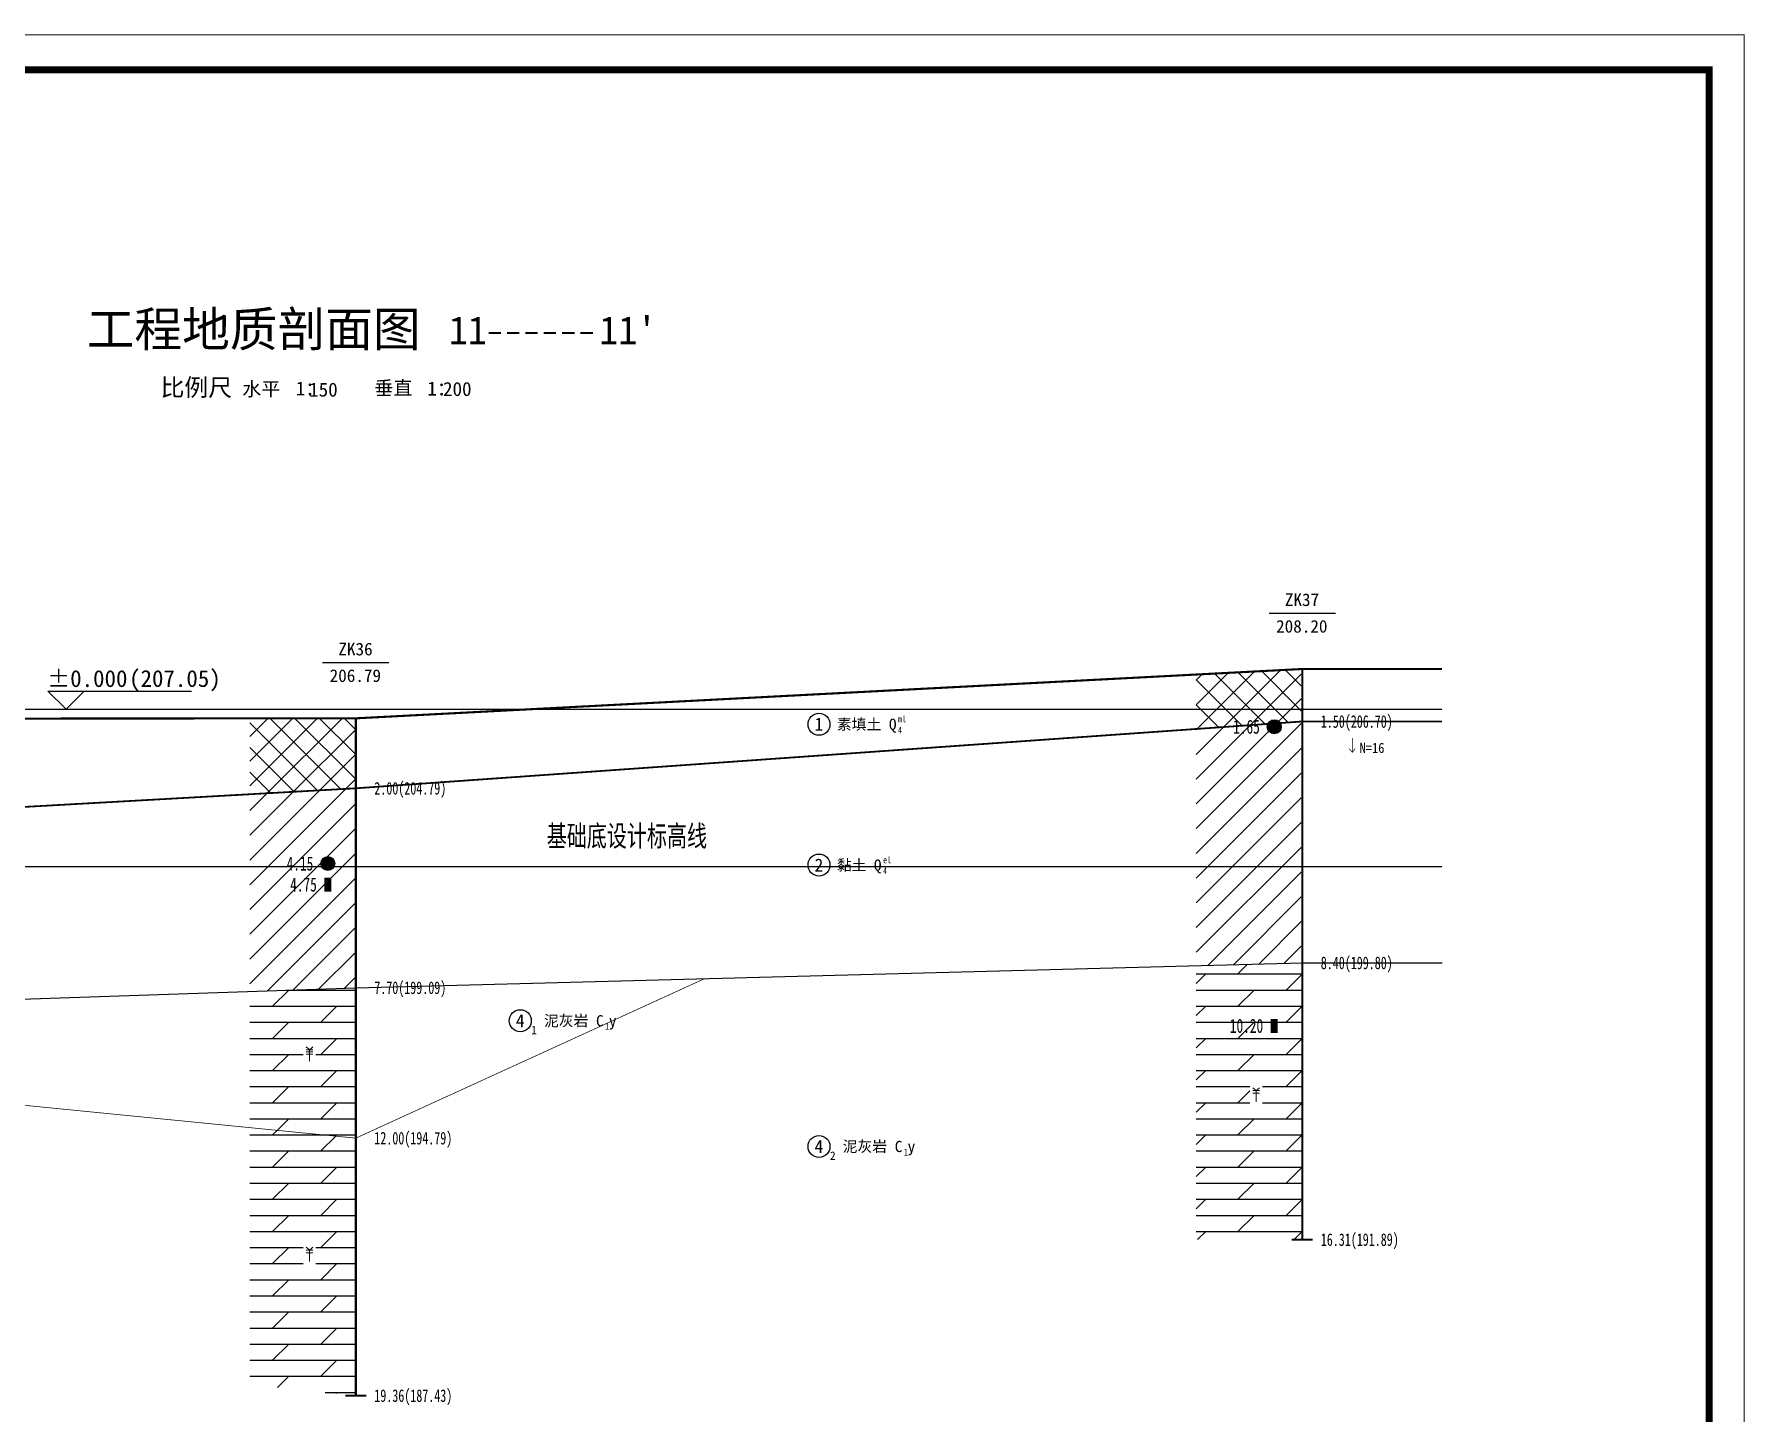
# Model space of a CAD drawing. Header units: millimetres. Extents: x -255 to 9196, y 129 to 426.
# Drawn here: x 4651 to 4895.6, y 229.4 to 426.4 of the extents above; entities that cross this region are included whole.
import ezdxf
from ezdxf.enums import TextEntityAlignment as Align

# ---------------------------------------------------------------- set-up
doc = ezdxf.new("R2010")
doc.units = ezdxf.units.MM
doc.linetypes.add('sx', pattern=[10, 5, 0, 5, 0])
for name, color, linetype in [('GiCAD_PouMian', 7, 'Continuous'), ('GICAD_QUYANG', 7, 'Continuous'), ('地质-图框', 7, 'Continuous'), ('地质-地层符号', 3, 'Continuous'), ('地质-地层线', 7, 'Continuous'), ('地质-地面线', 7, 'Continuous'), ('地质-填充花纹', 4, 'Continuous'), ('地质-文字', 7, 'Continuous'), ('地质-标贯', 7, 'Continuous'), ('地质-水位线', 5, 'Continuous'), ('地质-钻孔', 7, 'Continuous')]:
    doc.layers.add(name, color=color, linetype=linetype)
doc.layers.add('不打印', color=7, linetype='Continuous', plot=False)
doc.styles.add('BG_ST', font='', dxfattribs={"width": 0.7})
doc.styles.add('LZ_FONTS_FS', font='simfang.ttf', dxfattribs={"width": 0.7})
doc.styles.add('LZ_PMT_LINE', font='', dxfattribs={"height": 2})
doc.styles.get("Standard").update_dxf_attribs({"font": 'simfang.ttf', "height": 2.5})
doc.styles.add('地层编号', font='', dxfattribs={"width": 0.7, "height": 1.85})
doc.styles.add('层底标注', font='', dxfattribs={"width": 0.7, "height": 1.8})
doc.styles.add('岩土名称', font='simfang.ttf', dxfattribs={"width": 0.7, "height": 1.55})
doc.styles.add('时代', font='', dxfattribs={"width": 0.7, "height": 1.6})
doc.styles.add('标贯动探', font='', dxfattribs={"width": 0.7, "height": 1.45})
doc.styles.add('标题', font='simfang.ttf', dxfattribs={"width": 0.7, "height": 8})
doc.styles.add('钻孔标注', font='', dxfattribs={"width": 0.7, "height": 1.8})
doc.styles.get('BG_ST').set_extended_font_data('SimSun')
doc.styles.get('LZ_PMT_LINE').set_extended_font_data('SimSun')
doc.styles.get('地层编号').set_extended_font_data('FangSong_GB2312')
doc.styles.get('层底标注').set_extended_font_data('FangSong_GB2312')
doc.styles.get('时代').set_extended_font_data('FangSong_GB2312')
doc.styles.get('标贯动探').set_extended_font_data('FangSong_GB2312')
doc.styles.get('钻孔标注').set_extended_font_data('FangSong_GB2312')
doc.linetypes.add('bzhjcx', pattern='A,0.001,[2,XX1.shx,S=1,R=0,X=1,Y=0],-2', length=2.001)
doc.linetypes.add('swx', pattern='A,7,-1.5,["●",LZ_PMT_LINE,S=0.05,R=0,X=0,Y=0],-1.5', length=10)
pattern_1 = [(0, (0, 0), (0, 2.3), []), (45, (0, 0), (4e-16, 4.5999997), [3.252691, -6.5053825])]
pattern_2 = [(45, (0, 0), (-1.767767, 1.767767), [])]
pattern_3 = [(45, (0, 0), (-1.767767, 1.767767), []), (135, (0, 0), (-1.767767, -1.767767), [])]

# ---------------------------------------------------------------- blocks, each defined once
blk = doc.blocks.new('FHzhong.dwg')
at = {"color": 1, "lineweight": 0}
for p, q in [((1.06, 1.62), (0.57, 2.04)), ((0.57, 1.62), (1.53, 1.62)), ((0.57, 1.25), (1.53, 1.25)), ((1.05, 0), (1.05, 1.62)), ((1.06, 1.62), (1.53, 2.04))]:
    blk.add_line(p, q, dxfattribs=at)
blk = doc.blocks.new('WipeoutBlock')
blk.add_wipeout([(0, 0), (0, 1), (1, 1), (1, 0)])
blk = doc.blocks.new('FHqiang.dwg')
at = {"color": 1, "lineweight": 0}
for p, q in [((1.06, 1.62), (0.57, 2.04)), ((0.57, 1.62), (1.53, 1.62)), ((0.57, 1.32), (1.53, 1.32)), ((0.57, 1.02), (1.53, 1.02)), ((1.05, 0), (1.05, 1.62)), ((1.06, 1.62), (1.53, 2.04))]:
    blk.add_line(p, q, dxfattribs=at)
blk = doc.blocks.new('gkqy_yuan.dwg不标1')
at = {"layer": 'GiCAD_PouMian'}
h = blk.add_hatch(color=1, dxfattribs=at)
edge = h.paths.add_edge_path()
edge.add_arc((0, 0), 1, 0, 360)
at = {"layer": 'GICAD_QUYANG', "color": 1}
blk.add_circle((0, 0), 1, dxfattribs=at)
blk = doc.blocks.new('gkqy_yan.dwg不标1', base_point=(0, -1))
at = {"color": 1}
blk.add_solid([(-0.5, -2), (-0.5, 0), (0.5, -2), (0.5, 0)], dxfattribs=at)
blk = doc.blocks.new('gkbgfh')
at = {"linetype": 'Continuous'}
blk.add_wipeout([(-0.23, -0.2), (1.12, -0.2), (1.12, 2.33), (-0.23, 2.33)], dxfattribs=at).dxf.layer = '地质-标贯'
at = {"color": 1, "const_width": 0.1}
for points in [[(0.01, 0.61), (0.46, 0.08), (0.88, 0.64)], [(0.46, 2.13), (0.46, 0.08)]]:
    blk.add_lwpolyline(points, dxfattribs=at)
blk = doc.blocks.new('GC31')
blk.add_wipeout([(-2.26, 6.01), (17.92, 6.01), (17.93, 2.69), (-2.15, 2.71), (-2.27, 2.72)])
blk.add_text('(207.05)', height=2.408).set_placement((9.01, 3.19))
blk.add_wipeout([(-2.8, 2.72), (2.91, 2.72), (0.06, -0.14), (0.06, -0.14)])
at = {"color": 3}
for p, q in [((0, 0), (-2.6, 2.6)), ((-2.6, 2.6), (17.93, 2.6)), ((0, 0), (2.59, 2.6))]:
    blk.add_line(p, q, dxfattribs=at)
blk.add_text('±0.000', height=2.408).set_placement((-2.69, 3.18))

msp = doc.modelspace()

# ---------------------------------------------------------------- hatches: boundary and pattern name
at = {"layer": '地质-填充花纹', "linetype": 'Continuous'}
h = msp.add_hatch(dxfattribs=at)
h.set_pattern_fill('GKSTT', scale=0.5, style=0, pattern_type=2)
h.set_pattern_definition(pattern_3)
h.paths.add_polyline_path([(4832.15, 328.18), (4817.15, 327.12), (4817.15, 334.9), (4832.15, 335.68)])
h = msp.add_hatch(dxfattribs=at)
h.set_pattern_fill('GKSTT', scale=0.5, style=0, pattern_type=2)
h.set_pattern_definition(pattern_3)
h.paths.add_polyline_path([(4696.84, 318.63), (4681.84, 317.79), (4681.84, 328.63), (4696.84, 328.64)])
h = msp.add_hatch(dxfattribs=at)
h.set_pattern_fill('GKNXT', scale=0.5, style=0, pattern_type=2)
h.set_pattern_definition(pattern_2)
h.paths.add_polyline_path([(4832.15, 293.69), (4817.15, 293.29), (4817.15, 327.12), (4832.15, 328.18)])
h = msp.add_hatch(dxfattribs=at)
h.set_pattern_fill('GKNXT', scale=0.5, style=0, pattern_type=2)
h.set_pattern_definition(pattern_2)
h.paths.add_polyline_path([(4696.84, 290.13), (4681.84, 289.63), (4681.84, 317.79), (4696.84, 318.63)])
h = msp.add_hatch(dxfattribs=at)
h.set_pattern_fill('GKNHY1', scale=0.5, style=0, pattern_type=2)
h.set_pattern_definition(pattern_1)
h.paths.add_polyline_path([(4832.15, 254.14), (4817.15, 254.14), (4817.15, 293.29), (4832.15, 293.69)])
h = msp.add_hatch(dxfattribs=at)
h.set_pattern_fill('GKNHY1', scale=0.5, style=0, pattern_type=2)
h.set_pattern_definition(pattern_1)
h.paths.add_polyline_path([(4696.84, 268.65), (4681.84, 270.14), (4681.84, 289.63), (4696.84, 290.13)])
h = msp.add_hatch(dxfattribs=at)
h.set_pattern_fill('GKNHY1', scale=0.5, style=0, pattern_type=2)
h.set_pattern_definition(pattern_1)
h.paths.add_polyline_path([(4696.84, 268.65), (4696.84, 231.86), (4681.84, 233.42), (4681.84, 270.14)])

# ---------------------------------------------------------------- linework, layer by layer
at = {"lineweight": 40, "elevation": -12.5}
for points in [[(4715.99, 383.73), (4717.74, 383.73)], [(4718.61, 383.73), (4720.36, 383.73)], [(4721.23, 383.73), (4722.99, 383.73)], [(4723.86, 383.73), (4725.61, 383.73)], [(4726.48, 383.73), (4728.24, 383.73)], [(4729.11, 383.73), (4730.86, 383.73)]]:
    msp.add_lwpolyline(points, dxfattribs=at)
at = {"color": 6, "linetype": 'swx', "const_width": 0.2, "flags": 128}
msp.add_lwpolyline([(4541.68, 307.44), (4852.3, 307.44)], dxfattribs=at)
at = {"layer": '地质-地层符号', "color": 7, "linetype": 'Continuous'}
for centre in [(4763.21, 327.79), (4763.21, 307.67), (4720.5, 285.42), (4763.21, 267.45)]:
    msp.add_ellipse(centre, major_axis=(0, 1.57), ratio=1, dxfattribs=at)
at = {"layer": '地质-地层线', "color": 4, "const_width": 0.25, "flags": 128}
msp.add_lwpolyline([(4541.68, 311.04), (4561.68, 311.04), (4696.99, 318.64), (4832.3, 328.19), (4852.3, 328.19)], dxfattribs=at)
at = {"layer": '地质-地层线', "color": 4, "linetype": 'bzhjcx', "flags": 128}
msp.add_lwpolyline([(4541.68, 285.54), (4561.68, 285.54), (4696.99, 290.14), (4832.3, 293.69), (4852.3, 293.69)], dxfattribs=at)
at = {"layer": '地质-地层线', "color": 2, "const_width": 0.1, "flags": 128}
msp.add_lwpolyline([(4541.68, 282.04), (4561.68, 282.04), (4696.99, 268.64), (4746.89, 291.45)], dxfattribs=at)
at = {"layer": '地质-地面线', "color": 3, "linetype": 'Continuous', "const_width": 0.3}
msp.add_lwpolyline([(4541.68, 328.54), (4561.68, 328.54), (4696.99, 328.64), (4832.3, 335.69), (4852.3, 335.69)], dxfattribs=at)
at = {"layer": '地质-钻孔', "color": 7, "linetype": 'Continuous'}
for p, q in [((4827.56, 343.69), (4837.03, 343.69)), ((4692.25, 336.64), (4701.72, 336.64))]:
    msp.add_line(p, q, dxfattribs=at)
at = {"layer": '地质-钻孔', "color": 7, "linetype": 'sx', "const_width": 0.3, "flags": 128}
for points in [[(4832.3, 335.69), (4832.3, 254.14)], [(4696.99, 328.64), (4696.99, 231.84)]]:
    msp.add_lwpolyline(points, dxfattribs=at)
at = {"layer": '地质-钻孔', "color": 7, "linetype": 'Continuous', "const_width": 0.3, "flags": 128}
for points in [[(4830.8, 254.14), (4833.8, 254.14)], [(4695.49, 231.84), (4698.49, 231.84)]]:
    msp.add_lwpolyline(points, dxfattribs=at)

# ---------------------------------------------------------------- block references
at = {"layer": 'GICAD_QUYANG', "linetype": 'Continuous'}
for name, p in [('gkqy_yuan.dwg不标1', (4828.3, 327.44)), ('gkqy_yuan.dwg不标1', (4692.99, 307.89)), ('gkqy_yan.dwg不标1', (4692.99, 304.89)), ('gkqy_yan.dwg不标1', (4828.3, 284.69))]:
    msp.add_blockref(name, p, dxfattribs=at)

# ---------------------------------------------------------------- texts
at = {"style": 'LZ_FONTS_FS'}
msp.add_text('11', height=4, dxfattribs=at).set_placement((4715.73, 382.09, -12.5), align=Align.RIGHT)
for s, height, p in [("11'", 4, (4731.8, 382.1, -12.5)), ('比例尺', 2.5, (4669.08, 374.69, -12.5)), ('水平', 2, (4680.75, 374.71, -12.5)), ('1：', 2, (4688.4, 374.78, -12.5)), ('垂直', 2, (4699.64, 374.86, -12.5)), ('1：', 2, (4707.21, 374.77, -12.5)), ('200', 2, (4709.46, 374.71, -12.5)), ('150', 2, (4690.32, 374.62, -12.5))]:
    msp.add_text(s, height=height, dxfattribs=at).set_placement(p)
at = {"linetype": 'Continuous', "style": 'BG_ST', "width": 0.7}
msp.add_text('基础底设计标高线', height=3, dxfattribs=at).set_placement((4724.29, 309.44), align=Align.BOTTOM_LEFT)
at = {"layer": 'GiCAD_PouMian', "color": 7, "style": '标题'}
msp.add_text('工程地质剖面图', height=5, dxfattribs=at).set_placement((4658.52, 381.77))
at = {"layer": 'GICAD_QUYANG', "color": 1, "linetype": 'Continuous', "width": 0.7}
for s, p in [('1.65', (4822.42, 326.44)), ('4.15', (4687.11, 306.89)), ('4.75', (4687.61, 303.89)), ('10.20', (4821.95, 283.69))]:
    msp.add_text(s, height=2, dxfattribs=at).set_placement(p)
at = {"layer": '地质-地层符号', "color": 7, "linetype": 'Continuous'}
for s, height, style, p in [('1', 1.85, '地层编号', (4762.57, 326.87)), ('素填土', 1.55, '岩土名称', (4765.77, 327.02)), ('Q', 1.6, '时代', (4773.21, 326.99)), ('2', 1.85, '地层编号', (4762.57, 306.74)), ('黏土', 1.55, '岩土名称', (4765.77, 306.89)), ('Q', 1.6, '时代', (4771.06, 306.87)), ('4', 1.85, '地层编号', (4719.86, 284.49)), ('泥灰岩', 1.55, '岩土名称', (4723.9, 284.64)), ('C', 1.6, '时代', (4731.33, 284.62)), ('1', 1.2, '地层编号', (4722.07, 283.49)), ('y', 1.6, '时代', (4733.17, 284.62)), ('4', 1.85, '地层编号', (4762.57, 266.53)), ('2', 1.2, '地层编号', (4764.77, 265.53)), ('泥灰岩', 1.55, '岩土名称', (4766.6, 266.68)), ('C', 1.6, '时代', (4774.04, 266.65)), ('y', 1.6, '时代', (4775.88, 266.65))]:
    msp.add_text(s, height=height, dxfattribs=dict(at, style=style)).set_placement(p)
at = {"layer": '地质-地层符号', "color": 7, "linetype": 'Continuous', "style": '时代', "width": 0.8}
for s, p in [('ml', (4774.51, 328.06)), ('4', (4774.51, 326.49)), ('el', (4772.37, 307.93)), ('4', (4772.37, 306.37)), ('1', (4732.64, 284.12)), ('1', (4775.35, 266.15))]:
    msp.add_text(s, height=0.96, dxfattribs=at).set_placement(p)
at = {"layer": '地质-文字', "color": 7, "linetype": 'Continuous', "style": '层底标注', "width": 0.7}
for s, p in [('1.50(206.70)', (4834.95, 327.29)), ('2.00(204.79)', (4699.64, 317.74)), ('8.40(199.80)', (4834.95, 292.79)), ('7.70(199.09)', (4699.64, 289.24)), ('12.00(194.79)', (4699.64, 267.74)), ('16.31(191.89)', (4834.95, 253.24)), ('19.36(187.43)', (4699.64, 230.94))]:
    msp.add_text(s, height=1.8, dxfattribs=at).set_placement(p)
at = {"layer": '地质-标贯', "color": 6, "linetype": 'Continuous', "style": '标贯动探', "width": 0.9}
msp.add_text('N=16', height=1.45, dxfattribs=at).set_placement((4840.5, 323.69))
at = {"layer": '地质-钻孔', "color": 7, "linetype": 'Continuous', "style": '钻孔标注'}
for s, p in [('ZK37', (4829.81, 344.69)), ('208.20', (4828.56, 340.89)), ('ZK36', (4694.5, 337.64)), ('206.79', (4693.25, 333.84))]:
    msp.add_text(s, height=1.8, dxfattribs=at).set_placement(p)

# ---------------------------------------------------------------- next in the draw order: block references
at = {"layer": '地质-填充花纹', "linetype": 'Continuous', "yscale": 2.838761826268114}
for p, xscale in [((4689.5, 279.24), 1.762031016555556), ((4824.81, 273.42), 1.762031016557375), ((4689.5, 250.62), 1.762031016555556)]:
    msp.add_blockref('WipeoutBlock', p, dxfattribs=dict(at, xscale=xscale))

# ---------------------------------------------------------------- next in the draw order: linework, layer by layer
at = {"layer": '不打印', "linetype": 'Continuous', "const_width": 0.15}
msp.add_lwpolyline([(4475.49, 129.34), (4895.49, 129.34), (4895.49, 426.34), (4475.49, 426.34), (4475.49, 129.34)], dxfattribs=at)
at = {"layer": '地质-图框', "linetype": 'Continuous', "const_width": 1}
msp.add_lwpolyline([(4480.49, 134.34), (4890.49, 134.34), (4890.49, 421.34), (4480.49, 421.34), (4480.49, 134.34), (4890.49, 134.34)], dxfattribs=at)

# ---------------------------------------------------------------- next in the draw order: block references
at = {"layer": '地质-填充花纹', "linetype": 'Continuous'}
for name, p in [('FHqiang.dwg', (4689.34, 279.64)), ('FHzhong.dwg', (4824.65, 273.81)), ('FHzhong.dwg', (4689.34, 251.02))]:
    msp.add_blockref(name, p, dxfattribs=at)

# ---------------------------------------------------------------- next in the draw order: block references
at = {"linetype": 'Continuous'}
msp.add_blockref('GC31', (4655.57, 329.94), dxfattribs=at)
at = {"layer": '地质-标贯', "color": 7, "linetype": 'Continuous'}
msp.add_blockref('gkbgfh', (4839, 323.69), dxfattribs=at)

# ---------------------------------------------------------------- next in the draw order: linework, layer by layer
at = {"layer": '地质-水位线', "color": 5, "linetype": 'swx', "const_width": 0.2, "flags": 128}
msp.add_lwpolyline([(4541.68, 329.94), (4852.3, 329.94)], dxfattribs=at)

doc.saveas('drawing.dxf')
